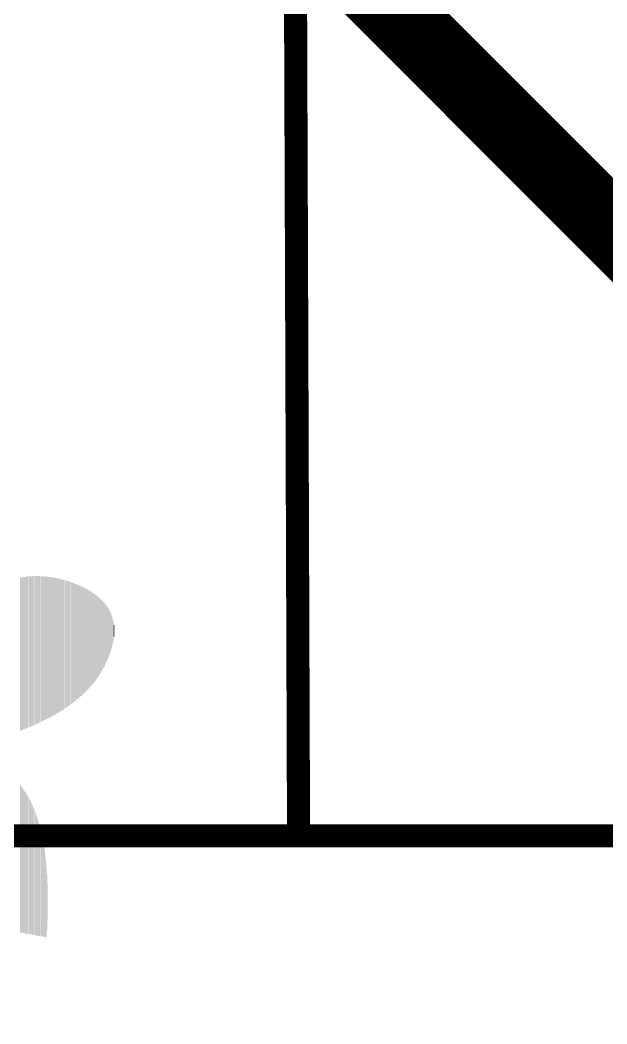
# Model space of a CAD drawing. Extents: x -31.8 to 31.8, y -40.8 to 40.8.
# Drawn here: x -21.83 to -18.6, y -35.32 to -29.8 of the extents above; entities that cross this region are included whole.
import ezdxf

# ---------------------------------------------------------------- set-up
doc = ezdxf.new("R2010")
doc.units = 0
for name, color, linetype in [('1', 12, 'CONTINUOUS'), ('21', 253, 'CONTINUOUS'), ('22', 253, 'CONTINUOUS')]:
    doc.layers.add(name, color=color, linetype=linetype)

# ---------------------------------------------------------------- blocks, each defined once
blk = doc.blocks.new('RECT')
blk.add_solid([(-0.5, -0.5), (0.5, -0.5), (-0.5, 0.5), (0.5, 0.5)])

msp = doc.modelspace()

# ---------------------------------------------------------------- linework, layer by layer
at = {"layer": '1', "const_width": 0.4064}
msp.add_lwpolyline([(-21.59, -27.94), (-11.43, -38.1)], dxfattribs=at)
at = {"layer": '22', "const_width": 0.127}
for points in [[(-20.4, -6.604), (-20.3, -34.29)], [(-25, -34.29), (-20.3, -34.29)], [(-20.3, -34.29), (20.4, -34.29)]]:
    msp.add_lwpolyline(points, dxfattribs=at)
at = {"layer": '22', "const_width": 0.0635}
for points in [[(-20.3, -34.2582, 1), (-20.3, -34.3218)], [(-20.3317, -34.2901, 1), (-20.2683, -34.2899)], [(-20.3, -34.3218, 1), (-20.3, -34.2582)]]:
    msp.add_lwpolyline(points, format="xyb", dxfattribs=at)

# ---------------------------------------------------------------- block references
at = {"layer": '21', "rotation": 90}
for p, xscale, yscale in [((-21.8312, -33.2906), 0.8432, 0.0024), ((-21.8287, -33.2906), 0.8432, 0.0026), ((-21.8261, -33.2893), 0.8408, 0.0024), ((-21.8236, -33.2893), 0.8408, 0.0026), ((-21.821, -33.288), 0.8382, 0.0024), ((-21.8185, -33.2868), 0.8406, 0.0024), ((-21.816, -33.2868), 0.8406, 0.0026), ((-21.8134, -33.2855), 0.8382, 0.0024), ((-21.8109, -33.2855), 0.8382, 0.0026), ((-21.8083, -33.2842), 0.8356, 0.0024), ((-21.8058, -33.2842), 0.8356, 0.0024), ((-21.8033, -33.2842), 0.8356, 0.0026), ((-21.8007, -33.283), 0.833, 0.0024), ((-21.7982, -33.2817), 0.8356, 0.0026), ((-21.7956, -33.2804), 0.8332, 0.0024), ((-21.7931, -33.2804), 0.8332, 0.0024), ((-21.7906, -33.2804), 0.8332, 0.0026), ((-21.788, -33.2791), 0.8306, 0.0024), ((-21.7855, -33.2791), 0.8306, 0.0026), ((-21.7829, -33.2779), 0.828, 0.0024), ((-21.7804, -33.2779), 0.828, 0.0024), ((-21.7779, -33.2779), 0.828, 0.0026), ((-21.7753, -33.2766), 0.8254, 0.0024), ((-21.7728, -33.2766), 0.8254, 0.0026), ((-21.7702, -33.2753), 0.823, 0.0024), ((-21.7677, -33.2753), 0.823, 0.0024), ((-21.7652, -33.2741), 0.8204, 0.0026), ((-21.7626, -33.2741), 0.8204, 0.0024), ((-21.7601, -33.2741), 0.8204, 0.0026), ((-21.7575, -33.2715), 0.8204, 0.0024), ((-21.755, -33.2715), 0.8204, 0.0024), ((-21.7525, -33.2703), 0.8178, 0.0026), ((-21.7499, -33.2703), 0.8178, 0.0024), ((-21.7474, -33.269), 0.8152, 0.0026), ((-21.7448, -33.269), 0.8152, 0.0024), ((-21.7423, -33.269), 0.8152, 0.0024), ((-21.7398, -33.2677), 0.8128, 0.0026), ((-21.7372, -33.2677), 0.8128, 0.0024), ((-21.7347, -33.2665), 0.8102, 0.0026), ((-21.7321, -33.2665), 0.8102, 0.0024), ((-21.7296, -33.2652), 0.8076, 0.0024), ((-21.7271, -33.2652), 0.8076, 0.0026), ((-21.7245, -33.2639), 0.8052, 0.0024), ((-21.722, -33.2652), 0.8026, 0.0026), ((-21.7194, -33.2639), 0.8, 0.0024), ((-21.7169, -33.2639), 0.8, 0.0024), ((-21.7144, -33.2626), 0.7976, 0.0026), ((-21.7118, -33.2626), 0.7976, 0.0024), ((-21.7093, -33.2614), 0.795, 0.0026), ((-21.7067, -33.2614), 0.795, 0.0024), ((-21.7042, -33.2601), 0.7924, 0.0024), ((-21.7017, -33.2601), 0.7924, 0.0026), ((-21.6991, -33.2588), 0.79, 0.0024), ((-21.6966, -33.2588), 0.79, 0.0026), ((-21.694, -33.2575), 0.7874, 0.0024), ((-21.6915, -33.2575), 0.7874, 0.0024), ((-21.689, -33.2563), 0.7848, 0.0026), ((-21.6864, -33.2563), 0.7848, 0.0024), ((-21.6839, -33.255), 0.7824, 0.0026), ((-21.6813, -33.2563), 0.7798, 0.0024), ((-21.6788, -33.255), 0.7772, 0.0024), ((-21.6763, -33.255), 0.7772, 0.0026), ((-21.6737, -33.2538), 0.7746, 0.0024), ((-21.6712, -33.2538), 0.7746, 0.0026), ((-21.6686, -33.2525), 0.772, 0.0024), ((-21.6661, -33.2525), 0.772, 0.0024), ((-21.6636, -33.2512), 0.7696, 0.0026), ((-21.661, -33.2525), 0.767, 0.0024), ((-21.6585, -33.2512), 0.7646, 0.0026), ((-21.6559, -33.2512), 0.7646, 0.0024), ((-21.6534, -33.2499), 0.762, 0.0024), ((-21.6509, -33.2487), 0.7594, 0.0026), ((-21.6483, -33.2487), 0.7594, 0.0024), ((-21.6458, -33.2474), 0.7568, 0.0026), ((-21.6432, -33.2487), 0.7542, 0.0024), ((-21.6407, -33.2474), 0.7518, 0.0024), ((-21.6382, -33.2474), 0.7518, 0.0026), ((-21.6356, -33.2462), 0.7492, 0.0024), ((-21.6331, -33.2449), 0.7466, 0.0026), ((-21.6305, -33.2461), 0.7442, 0.0024), ((-21.628, -33.2449), 0.7416, 0.0024), ((-21.6255, -33.2449), 0.7416, 0.0026), ((-21.6229, -33.2436), 0.739, 0.0024), ((-21.6204, -33.2423), 0.7366, 0.0026), ((-21.6178, -33.2436), 0.734, 0.0024), ((-21.6153, -33.2423), 0.7316, 0.0024), ((-21.6128, -33.2423), 0.7316, 0.0026), ((-21.6102, -33.241), 0.729, 0.0024), ((-21.6077, -33.2411), 0.7238, 0.0026), ((-21.6051, -33.2411), 0.7238, 0.0024), ((-21.6026, -33.2398), 0.7212, 0.0024), ((-21.6001, -33.2398), 0.7212, 0.0026), ((-21.5975, -33.2398), 0.7162, 0.0024), ((-21.595, -33.2385), 0.7138, 0.0026), ((-21.5924, -33.2385), 0.7138, 0.0024), ((-21.5899, -33.2372), 0.7112, 0.0024), ((-21.5874, -33.2373), 0.706, 0.0026), ((-21.5848, -33.2373), 0.706, 0.0024), ((-21.5823, -33.236), 0.7034, 0.0026), ((-21.5797, -33.236), 0.6984, 0.0024), ((-21.5772, -33.236), 0.6984, 0.0024), ((-21.5747, -33.2347), 0.696, 0.0026), ((-21.5721, -33.2334), 0.6934, 0.0024), ((-21.5696, -33.2334), 0.6884, 0.0026), ((-21.567, -33.2334), 0.6884, 0.0024), ((-21.5645, -33.2321), 0.6858, 0.0024), ((-21.562, -33.2322), 0.6806, 0.0026), ((-21.5594, -33.2322), 0.6806, 0.0024), ((-21.5569, -33.2309), 0.6782, 0.0026), ((-21.5543, -33.2309), 0.673, 0.0024), ((-21.5518, -33.2296), 0.6706, 0.0024), ((-21.5493, -33.2309), 0.668, 0.0026), ((-21.5467, -33.2296), 0.6654, 0.0024), ((-21.5442, -33.2284), 0.6628, 0.0026), ((-21.5416, -33.2284), 0.6578, 0.0024), ((-21.5391, -33.2284), 0.6578, 0.0024), ((-21.5366, -33.2271), 0.6552, 0.0026), ((-21.534, -33.2271), 0.6502, 0.0024), ((-21.5315, -33.2258), 0.6476, 0.0026), ((-21.5289, -33.2271), 0.645, 0.0024), ((-21.5264, -33.2258), 0.6426, 0.0024), ((-21.5239, -33.2246), 0.64, 0.0026), ((-21.5213, -33.2245), 0.635, 0.0024), ((-21.5188, -33.2233), 0.6324, 0.0026), ((-21.5162, -33.2233), 0.6272, 0.0024), ((-21.5137, -33.2233), 0.6272, 0.0024), ((-21.5112, -33.2233), 0.6222, 0.0026), ((-21.5086, -33.222), 0.6198, 0.0024), ((-21.5061, -33.2207), 0.6172, 0.0026), ((-21.5035, -33.2207), 0.6122, 0.0024), ((-21.501, -33.2194), 0.6096, 0.0024), ((-21.4985, -33.2195), 0.6044, 0.0026), ((-21.4959, -33.2195), 0.6044, 0.0024), ((-21.4934, -33.2195), 0.5994, 0.0026), ((-21.4908, -33.2182), 0.5968, 0.0024), ((-21.4883, -33.2182), 0.5918, 0.0024), ((-21.4858, -33.2169), 0.5892, 0.0026), ((-21.4832, -33.2169), 0.5842, 0.0024), ((-21.4807, -33.2157), 0.5816, 0.0026), ((-21.4781, -33.2156), 0.5766, 0.0024), ((-21.4756, -33.2144), 0.574, 0.0024), ((-21.4731, -33.2144), 0.5688, 0.0026), ((-21.4705, -33.2131), 0.5664, 0.0024), ((-21.468, -33.2131), 0.5614, 0.0026), ((-21.4654, -33.2118), 0.5588, 0.0024), ((-21.4629, -33.2119), 0.5536, 0.0024), ((-21.4604, -33.2118), 0.5486, 0.0026), ((-21.4578, -33.2106), 0.546, 0.0024), ((-21.4553, -33.2106), 0.541, 0.0026), ((-21.4527, -33.2093), 0.5384, 0.0024), ((-21.4502, -33.2093), 0.5334, 0.0024), ((-21.4477, -33.208), 0.5258, 0.0026), ((-21.4451, -33.2068), 0.5232, 0.0024), ((-21.4426, -33.2068), 0.518, 0.0026), ((-21.44, -33.2055), 0.5156, 0.0024), ((-21.4375, -33.2055), 0.5104, 0.0024), ((-21.435, -33.2055), 0.5054, 0.0026), ((-21.4324, -33.2042), 0.503, 0.0024), ((-21.4299, -33.203), 0.4952, 0.0026), ((-21.4273, -33.2029), 0.4902, 0.0024), ((-21.4248, -33.203), 0.485, 0.0024), ((-21.4223, -33.2017), 0.4826, 0.0026), ((-21.4197, -33.2004), 0.475, 0.0024), ((-21.4172, -33.2004), 0.4698, 0.0026), ((-21.4146, -33.1991), 0.4674, 0.0024), ((-21.4121, -33.1979), 0.4596, 0.0024), ((-21.4096, -33.1979), 0.4546, 0.0026), ((-21.407, -33.1966), 0.447, 0.0024), ((-21.4045, -33.1966), 0.442, 0.0026), ((-21.4019, -33.1966), 0.4368, 0.0024), ((-21.3994, -33.194), 0.4318, 0.0024), ((-21.3969, -33.1941), 0.4266, 0.0026), ((-21.3943, -33.1928), 0.419, 0.0024), ((-21.3918, -33.1915), 0.4114, 0.0026), ((-21.3892, -33.1915), 0.4064, 0.0024), ((-21.3867, -33.1902), 0.3988, 0.0024), ((-21.3842, -33.189), 0.391, 0.0026), ((-21.3816, -33.189), 0.386, 0.0024), ((-21.3791, -33.1877), 0.3784, 0.0026), ((-21.3765, -33.1864), 0.3708, 0.0024), ((-21.374, -33.1852), 0.3632, 0.0024), ((-21.3715, -33.1839), 0.3556, 0.0026), ((-21.3689, -33.1839), 0.3504, 0.0024), ((-21.3664, -33.1839), 0.3404, 0.0026), ((-21.3638, -33.1826), 0.3328, 0.0024), ((-21.3613, -33.1801), 0.3226, 0.0024), ((-21.3588, -33.1788), 0.315, 0.0026), ((-21.3562, -33.1788), 0.3048, 0.0024), ((-21.3537, -33.1775), 0.2972, 0.0026), ((-21.3511, -33.1775), 0.287, 0.0024), ((-21.3486, -33.175), 0.2768, 0.0024), ((-21.3461, -33.175), 0.2666, 0.0026), ((-21.3435, -33.175), 0.2566, 0.0024), ((-21.341, -33.1725), 0.2462, 0.0026), ((-21.3384, -33.1712), 0.2336, 0.0024), ((-21.3359, -33.1699), 0.221, 0.0024), ((-21.3334, -33.1712), 0.2082, 0.0026), ((-21.3308, -33.1687), 0.193, 0.0024), ((-21.3283, -33.1674), 0.1802, 0.0026), ((-21.3257, -33.1661), 0.1626, 0.0024), ((-21.3232, -33.1648), 0.1448, 0.0024), ((-21.3207, -33.1649), 0.1244, 0.0026), ((-21.3181, -33.1649), 0.099, 0.0024), ((-21.3156, -33.1623), 0.0634, 0.0026), ((-21.8312, -34.4158), 0.8128, 0.0024), ((-21.8287, -34.4184), 0.8076, 0.0026), ((-21.8261, -34.4196), 0.8052, 0.0024), ((-21.8236, -34.4221), 0.8052, 0.0026), ((-21.821, -34.4247), 0.8, 0.0024), ((-21.8185, -34.426), 0.7974, 0.0024), ((-21.816, -34.4272), 0.795, 0.0026), ((-21.8134, -34.4298), 0.7898, 0.0024), ((-21.8109, -34.431), 0.7874, 0.0026), ((-21.8083, -34.4349), 0.7848, 0.0024), ((-21.8058, -34.4361), 0.7824, 0.0024), ((-21.8033, -34.4387), 0.7772, 0.0026), ((-21.8007, -34.44), 0.7746, 0.0024), ((-21.7982, -34.4425), 0.7696, 0.0026), ((-21.7956, -34.4463), 0.767, 0.0024), ((-21.7931, -34.4476), 0.7644, 0.0024), ((-21.7906, -34.4501), 0.7594, 0.0026), ((-21.788, -34.4526), 0.7544, 0.0024), ((-21.7855, -34.4552), 0.7492, 0.0026), ((-21.7829, -34.4577), 0.7442, 0.0024), ((-21.7804, -34.4602), 0.7442, 0.0024), ((-21.7779, -34.4628), 0.739, 0.0026), ((-21.7753, -34.4653), 0.734, 0.0024), ((-21.7728, -34.4679), 0.7288, 0.0026), ((-21.7702, -34.4704), 0.7238, 0.0024), ((-21.7677, -34.4742), 0.7162, 0.0024), ((-21.7652, -34.478), 0.7138, 0.0026), ((-21.7626, -34.4806), 0.7086, 0.0024), ((-21.7601, -34.4831), 0.7036, 0.0026), ((-21.7575, -34.4869), 0.696, 0.0024), ((-21.755, -34.4895), 0.6908, 0.0024), ((-21.7525, -34.4933), 0.6832, 0.0026), ((-21.7499, -34.4971), 0.6806, 0.0024), ((-21.7474, -34.5009), 0.673, 0.0026), ((-21.7448, -34.5047), 0.6654, 0.0024), ((-21.7423, -34.5085), 0.6578, 0.0024), ((-21.7398, -34.511), 0.6528, 0.0026), ((-21.7372, -34.5162), 0.6476, 0.0024), ((-21.7347, -34.5212), 0.6376, 0.0026), ((-21.7321, -34.525), 0.63, 0.0024), ((-21.7296, -34.5289), 0.6222, 0.0024), ((-21.7271, -34.5339), 0.6122, 0.0026), ((-21.7245, -34.5377), 0.6046, 0.0024), ((-21.722, -34.5441), 0.5968, 0.0026), ((-21.7194, -34.5492), 0.5866, 0.0024), ((-21.7169, -34.5542), 0.5766, 0.0024), ((-21.7144, -34.5606), 0.5638, 0.0026), ((-21.7118, -34.5657), 0.5536, 0.0024), ((-21.7093, -34.572), 0.541, 0.0026), ((-21.7067, -34.5796), 0.5308, 0.0024), ((-21.7042, -34.586), 0.518, 0.0024), ((-21.7017, -34.5936), 0.5028, 0.0026), ((-21.6991, -34.6012), 0.4876, 0.0024), ((-21.6966, -34.6101), 0.4698, 0.0026), ((-21.694, -34.6216), 0.452, 0.0024), ((-21.6915, -34.6317), 0.4318, 0.0024), ((-21.689, -34.6431), 0.409, 0.0026), ((-21.6864, -34.6571), 0.381, 0.0024), ((-21.6839, -34.6571), 0.3098, 0.0026), ((-21.6813, -34.6533), 0.2056, 0.0024)]:
    msp.add_blockref('RECT', p, dxfattribs=dict(at, xscale=xscale, yscale=yscale))

doc.saveas('drawing.dxf')
